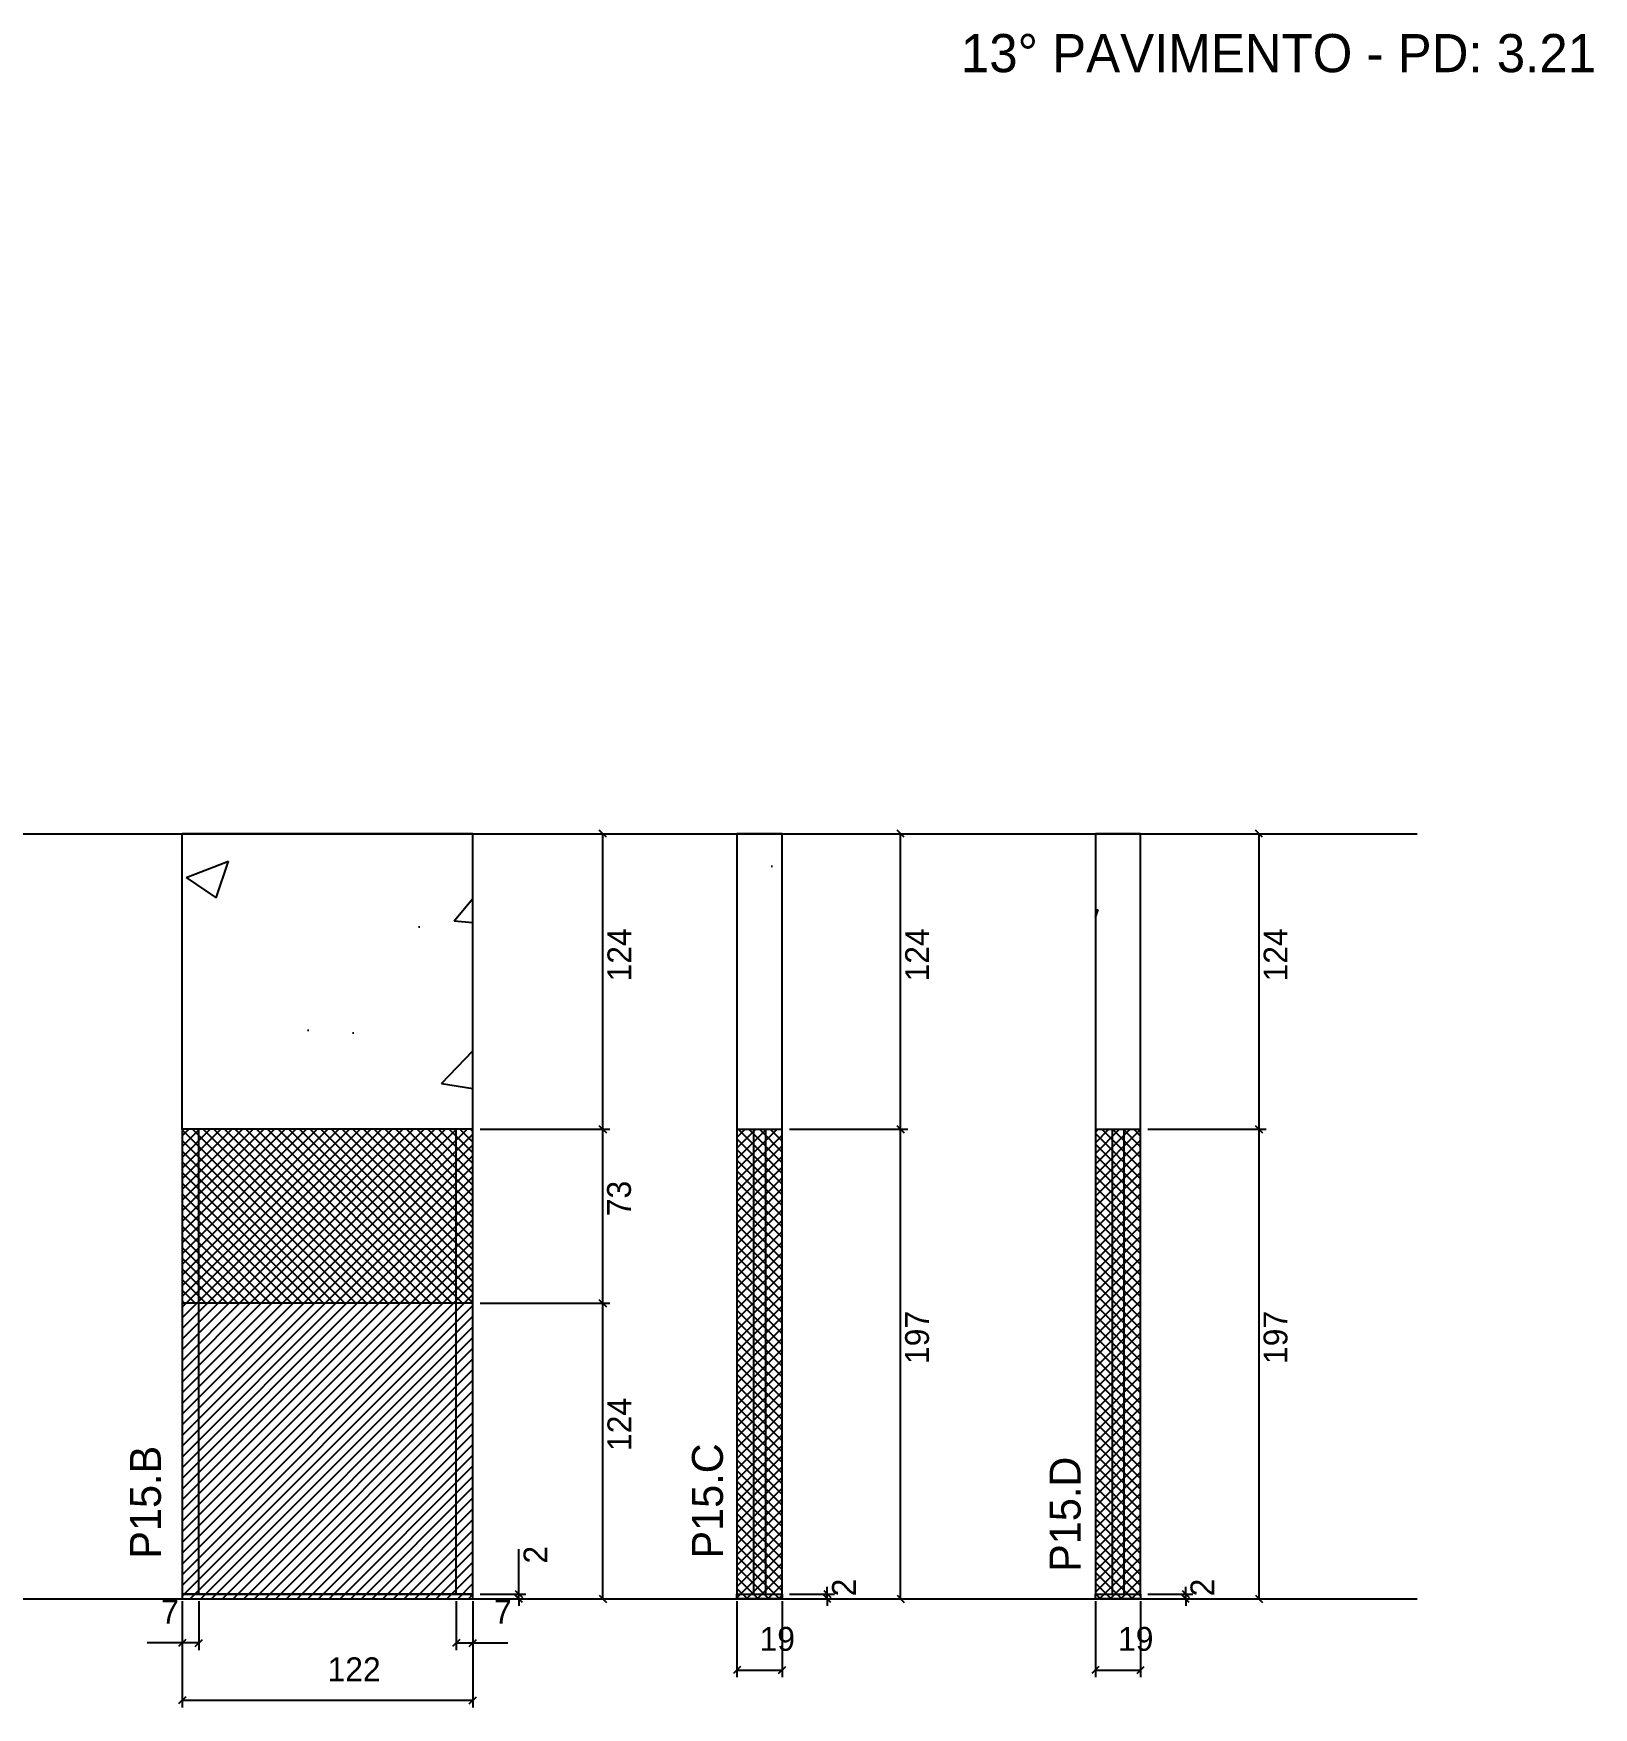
# Model space of a CAD drawing. Header units: metres. Extents: x 7653 to 9030, y 8696 to 9413.
# Drawn here: x 8375 to 9030, y 8696 to 9399 of the extents above; entities that cross this region are included whole.
import ezdxf

# ---------------------------------------------------------------- set-up
doc = ezdxf.new("R2010")
doc.units = ezdxf.units.M
for name, color, linetype in [('COTA', 7, 'Continuous'), ('Hachura', 7, 'Continuous'), ('NOMENCLATURA', 7, 'Continuous'), ('Nível', 7, 'Continuous'), ('Painéis', 7, 'Continuous'), ('SARR_2.2x7', 7, 'Continuous'), ('Texto Seção', 7, 'Continuous')]:
    doc.layers.add(name, color=color, linetype=linetype)

msp = doc.modelspace()

# ---------------------------------------------------------------- hatches: boundary and pattern name
at = {"layer": 'COTA'}
h = msp.add_hatch(dxfattribs=at)
h.set_pattern_fill('AR-CONC')
h.paths.add_polyline_path([(8437.89, 9063.1), (8437.89, 8939.1), (8559.89, 8939.1), (8559.89, 9063.1), (8437.89, 9063.1)])
h = msp.add_hatch(dxfattribs=at)
h.set_pattern_fill('AR-CONC')
h.paths.add_polyline_path([(8689.72, 8939.1), (8689.72, 9063.1), (8670.72, 9063.1), (8670.72, 8939.1), (8689.72, 8939.1)])
h = msp.add_hatch(dxfattribs=at)
h.set_pattern_fill('AR-CONC')
h.paths.add_polyline_path([(8840.18, 8939.1), (8840.18, 9063.1), (8821.18, 9063.1), (8821.18, 8939.1), (8840.18, 8939.1), (8840.18, 8939.1)])
at = {"layer": 'Hachura'}
h = msp.add_hatch(dxfattribs=at)
h.set_pattern_fill('ANSI37')
h.paths.add_polyline_path([(8437.89, 8939.1), (8437.89, 8866.1), (8559.89, 8866.1), (8559.89, 8939.1), (8437.89, 8939.1)])
h = msp.add_hatch(dxfattribs=at)
h.set_pattern_fill('ANSI37')
h.paths.add_polyline_path([(8689.72, 8742.1), (8689.72, 8939.1), (8670.72, 8939.1), (8670.72, 8742.1), (8689.72, 8742.1), (8689.72, 8742.1)])
h = msp.add_hatch(dxfattribs=at)
h.set_pattern_fill('ANSI37')
h.paths.add_polyline_path([(8840.18, 8742.1), (8840.18, 8939.1), (8821.18, 8939.1), (8821.18, 8742.1), (8840.18, 8742.1), (8840.18, 8742.1)])
h = msp.add_hatch(dxfattribs=at)
h.set_pattern_fill('ANSI31')
h.paths.add_polyline_path([(8559.89, 8866.1), (8437.89, 8866.1), (8437.89, 8742.1), (8559.89, 8742.1), (8559.89, 8866.1)])

# ---------------------------------------------------------------- linework, layer by layer
at = {"layer": 'COTA', "color": 241, "lineweight": 25}
for p, q in [((8559.89, 9063.1), (8437.89, 9063.1)), ((8437.89, 8939.1), (8437.89, 9063.1)), ((8559.89, 8939.1), (8559.89, 9063.1))]:
    msp.add_line(p, q, dxfattribs=at)
at = {"layer": 'COTA', "color": 4, "lineweight": 25}
for p, q in [((8562.89, 9063.1), (8617.44, 9063.1)), ((8614.44, 8939.1), (8614.44, 9063.1)), ((8692.72, 9063.1), (8742.41, 9063.1)), ((8739.41, 8939.1), (8739.41, 9063.1)), ((8843.18, 9063.1), (8892.87, 9063.1)), ((8889.87, 8939.1), (8889.87, 9063.1)), ((8562.89, 8939.1), (8617.44, 8939.1)), ((8562.89, 8939.1), (8617.44, 8939.1)), ((8614.44, 8866.1), (8614.44, 8939.1)), ((8692.72, 8939.1), (8742.41, 8939.1)), ((8692.72, 8939.1), (8742.41, 8939.1)), ((8739.41, 8742.1), (8739.41, 8939.1)), ((8843.18, 8939.1), (8892.87, 8939.1)), ((8843.18, 8939.1), (8892.87, 8939.1)), ((8889.87, 8742.1), (8889.87, 8939.1)), ((8562.89, 8866.1), (8617.44, 8866.1)), ((8562.89, 8866.1), (8617.44, 8866.1)), ((8614.44, 8742.1), (8614.44, 8866.1)), ((8579.15, 8744.1), (8579.15, 8762.9)), ((8708.63, 8744.1), (8708.63, 8747.1)), ((8859.09, 8744.1), (8859.09, 8747.1)), ((8437.89, 8741.1), (8437.89, 8696.49)), ((8437.89, 8739.1), (8437.89, 8720.59)), ((8444.89, 8741.1), (8444.89, 8720.59)), ((8552.89, 8741.1), (8552.89, 8720.59)), ((8559.89, 8741.1), (8559.89, 8696.49)), ((8559.89, 8739.1), (8559.89, 8720.59)), ((8562.89, 8744.1), (8582.15, 8744.1)), ((8562.89, 8742.1), (8582.15, 8742.1)), ((8562.89, 8742.1), (8617.44, 8742.1)), ((8579.15, 8742.1), (8579.15, 8744.1)), ((8579.15, 8742.1), (8579.15, 8739.1)), ((8670.72, 8741.1), (8670.72, 8709.2)), ((8689.72, 8741.1), (8689.72, 8709.2)), ((8692.72, 8744.1), (8711.63, 8744.1)), ((8692.72, 8742.1), (8711.63, 8742.1)), ((8692.72, 8742.1), (8742.41, 8742.1)), ((8708.63, 8742.1), (8708.63, 8744.1)), ((8708.63, 8742.1), (8708.63, 8739.1)), ((8821.18, 8741.1), (8821.18, 8709.2)), ((8840.18, 8741.1), (8840.18, 8709.2)), ((8843.18, 8744.1), (8862.09, 8744.1)), ((8843.18, 8742.1), (8862.09, 8742.1)), ((8843.18, 8742.1), (8892.87, 8742.1)), ((8859.09, 8742.1), (8859.09, 8744.1)), ((8859.09, 8742.1), (8859.09, 8739.1)), ((8437.89, 8723.59), (8423.16, 8723.59)), ((8444.89, 8723.59), (8437.89, 8723.59)), ((8552.89, 8723.59), (8559.89, 8723.59)), ((8559.89, 8723.59), (8574.62, 8723.59)), ((8670.72, 8712.2), (8689.72, 8712.2)), ((8821.18, 8712.2), (8840.18, 8712.2)), ((8559.89, 8699.49), (8437.89, 8699.49))]:
    msp.add_line(p, q, dxfattribs=at)
at = {"layer": 'COTA', "color": 0, "lineweight": 25}
for p, q in [((8615.94, 9061.6), (8612.94, 9064.6)), ((8740.91, 9061.6), (8737.91, 9064.6)), ((8891.37, 9061.6), (8888.37, 9064.6)), ((8615.94, 8937.6), (8612.94, 8940.6)), ((8612.94, 8940.6), (8615.94, 8937.6)), ((8737.91, 8940.6), (8740.91, 8937.6)), ((8740.91, 8937.6), (8737.91, 8940.6)), ((8888.37, 8940.6), (8891.37, 8937.6)), ((8891.37, 8937.6), (8888.37, 8940.6)), ((8615.94, 8864.6), (8612.94, 8867.6)), ((8612.94, 8867.6), (8615.94, 8864.6)), ((8577.65, 8745.6), (8580.65, 8742.6)), ((8707.13, 8745.6), (8710.13, 8742.6)), ((8857.59, 8745.6), (8860.59, 8742.6)), ((8580.65, 8740.6), (8577.65, 8743.6)), ((8612.94, 8743.6), (8615.94, 8740.6)), ((8710.13, 8740.6), (8707.13, 8743.6)), ((8737.91, 8743.6), (8740.91, 8740.6)), ((8860.59, 8740.6), (8857.59, 8743.6)), ((8888.37, 8743.6), (8891.37, 8740.6)), ((8439.39, 8725.09), (8436.39, 8722.09)), ((8443.39, 8722.09), (8446.39, 8725.09)), ((8554.39, 8725.09), (8551.39, 8722.09)), ((8558.39, 8722.09), (8561.39, 8725.09)), ((8672.22, 8713.7), (8669.22, 8710.7)), ((8688.22, 8710.7), (8691.22, 8713.7)), ((8822.68, 8713.7), (8819.68, 8710.7)), ((8838.68, 8710.7), (8841.68, 8713.7)), ((8439.39, 8700.99), (8436.39, 8697.99)), ((8558.39, 8697.99), (8561.39, 8700.99))]:
    msp.add_line(p, q, dxfattribs=at)
at = {"layer": 'COTA', "color": 241, "lineweight": 25}
for points in [[(8689.72, 8939.1), (8689.72, 9063.1), (8670.72, 9063.1), (8670.72, 8939.1)], [(8840.18, 8939.1), (8840.18, 9063.1), (8821.18, 9063.1), (8821.18, 8939.1)]]:
    msp.add_lwpolyline(points, dxfattribs=at)
at = {"layer": 'Nível', "color": 4, "lineweight": 25}
for p, q in [((8014.22, 9063.1), (8956.24, 9063.1)), ((8046.03, 8742.1), (8956.24, 8742.1))]:
    msp.add_line(p, q, dxfattribs=at)
at = {"layer": 'Painéis', "color": 200, "lineweight": 25}
for p, q in [((8437.89, 8939.1), (8437.89, 8742.1)), ((8559.89, 8939.1), (8437.89, 8939.1)), ((8559.89, 8742.1), (8559.89, 8939.1)), ((8670.72, 8939.1), (8670.72, 8744.1)), ((8670.72, 8939.1), (8689.72, 8939.1)), ((8689.72, 8744.1), (8689.72, 8939.1)), ((8821.18, 8939.1), (8821.18, 8744.1)), ((8821.18, 8939.1), (8840.18, 8939.1)), ((8840.18, 8744.1), (8840.18, 8939.1)), ((8559.89, 8866.1), (8437.89, 8866.1)), ((8437.89, 8744.1), (8559.89, 8744.1)), ((8670.72, 8744.1), (8689.72, 8744.1)), ((8821.18, 8744.1), (8840.18, 8744.1))]:
    msp.add_line(p, q, dxfattribs=at)
for points in [[(8559.89, 8744.1), (8437.89, 8744.1), (8437.89, 8742.1), (8559.89, 8742.1)], [(8670.72, 8744.1), (8689.72, 8744.1), (8689.72, 8742.1), (8670.72, 8742.1)], [(8821.18, 8744.1), (8840.18, 8744.1), (8840.18, 8742.1), (8821.18, 8742.1)]]:
    msp.add_lwpolyline(points, close=True, dxfattribs=at)
at = {"layer": 'SARR_2.2x7', "color": 40, "lineweight": 25}
for p, q in [((8444.89, 8866.1), (8444.89, 8939.1)), ((8552.89, 8866.1), (8552.89, 8939.1)), ((8677.72, 8939.1), (8677.72, 8744.1)), ((8682.72, 8939.1), (8682.72, 8744.1)), ((8828.18, 8939.1), (8828.18, 8744.1)), ((8833.18, 8939.1), (8833.18, 8744.1)), ((8444.89, 8744.1), (8444.89, 8866.1)), ((8552.89, 8744.1), (8552.89, 8866.1))]:
    msp.add_line(p, q, dxfattribs=at)

# ---------------------------------------------------------------- texts
at = {"layer": 'COTA', "color": 240, "lineweight": 25}
for s, p in [('124', (8626.37, 9001.1)), ('124', (8751.34, 9001.1)), ('124', (8901.8, 9001.1)), ('73', (8626.22, 8902.6)), ('197', (8751.31, 8840.6)), ('197', (8901.77, 8840.6)), ('124', (8626.37, 8804.1)), ('2', (8591.15, 8756.85)), ('2', (8720.63, 8743.1)), ('2', (8871.09, 8743.1))]:
    msp.add_text(s, height=10, rotation=90, dxfattribs=at).set_placement(p)
for s, p in [('7', (8429.02, 8731.66)), ('7', (8568.75, 8731.66)), ('19', (8680.22, 8720.29)), ('19', (8830.68, 8720.29)), ('122', (8498.89, 8707.54))]:
    msp.add_text(s, height=10, dxfattribs=at).set_placement(p)
at = {"layer": 'NOMENCLATURA', "color": 2, "lineweight": 25}
msp.add_text('13° PAVIMENTO - PD: 3.21', height=16, dxfattribs=at).set_placement((8764.73, 9382.61))
at = {"layer": 'Texto Seção', "color": 7, "lineweight": 15}
for s, p in [('P15.B', (8428.95, 8758.93)), ('P15.C', (8664.84, 8759)), ('P15.D', (8814.96, 8753.39))]:
    msp.add_text(s, height=13, rotation=90, dxfattribs=at).set_placement(p)

doc.saveas('drawing.dxf')
